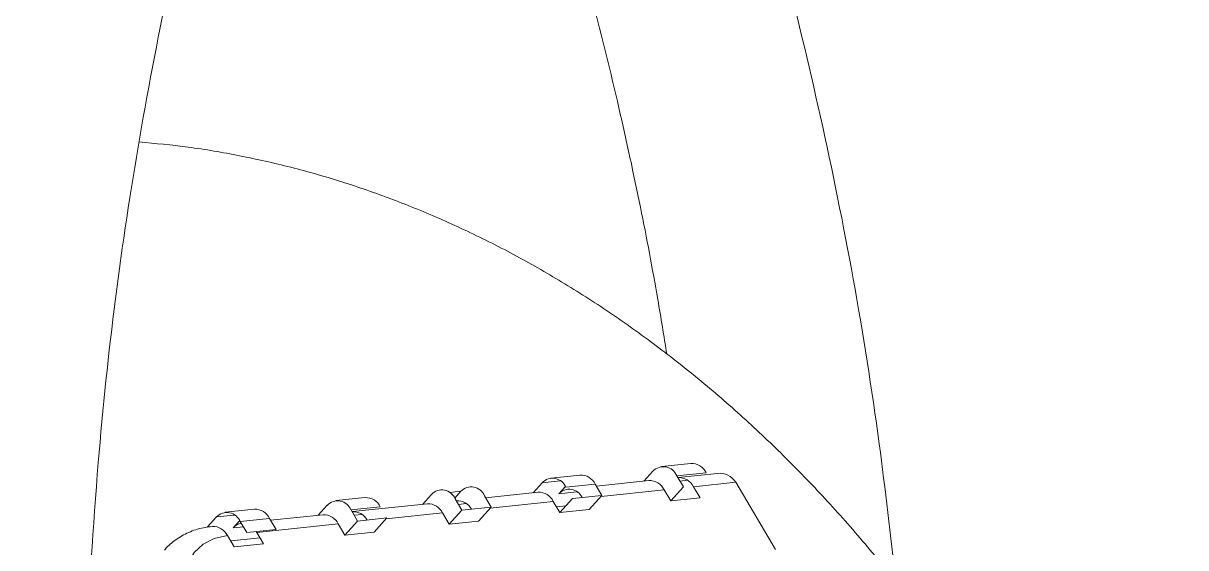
# Model space of a CAD drawing. Header units: millimetres. Extents: x -696 to 165, y -344 to 645.
# Drawn here: x -586.4 to -462.4, y 25.9 to 81.8 of the extents above; entities that cross this region are included whole.
import ezdxf

# ---------------------------------------------------------------- set-up
doc = ezdxf.new("R2010")
doc.units = ezdxf.units.MM

msp = doc.modelspace()

# ---------------------------------------------------------------- linework, layer by layer
at = {"color": 7, "linetype": 'Continuous', "lineweight": 15}
for p, q in [((-515.17, 34.88), (-518.29, 34.55)), ((-526.98, 33.64), (-530.11, 33.31)), ((-520.17, 32.99), (-519.21, 34.05)), ((-512.33, 33.81), (-516.52, 33.37)), ((-528.55, 32.42), (-529.25, 31.64)), ((-519.65, 33.05), (-525.25, 32.46)), ((-510.39, 32.86), (-514.9, 32.39)), ((-549.91, 31.23), (-553.04, 30.91)), ((-543.8, 30.51), (-542.84, 31.57)), ((-539.71, 31.9), (-540.36, 31.18)), ((-531.46, 31.81), (-537.06, 31.22)), ((-526.01, 29.96), (-524.65, 31.46)), ((-518.03, 32.06), (-517.32, 30.87)), ((-561.72, 29.99), (-564.85, 29.67)), ((-554.92, 29.35), (-553.96, 30.41)), ((-543.27, 30.57), (-551.26, 29.73)), ((-540.95, 28.39), (-539.59, 29.89)), ((-537.82, 28.72), (-536.47, 30.22)), ((-529.5, 30.25), (-528.48, 30.36)), ((-529.14, 29.63), (-526.01, 29.96)), ((-560.11, 29.01), (-563.24, 28.68)), ((-554.39, 29.4), (-559.99, 28.81)), ((-552.07, 27.23), (-550.71, 28.73)), ((-541.66, 29.59), (-540.95, 28.39)), ((-540.95, 28.39), (-537.82, 28.72)), ((-552.78, 28.42), (-561.46, 27.51)), ((-552.78, 28.42), (-552.07, 27.23)), ((-552.07, 27.23), (-548.94, 27.55)), ((-564.25, 26.61), (-561.12, 26.93))]:
    msp.add_line(p, q, dxfattribs=at)
at = {"color": 144, "linetype": 'Continuous', "lineweight": 0}
for p, q in [((-513.55, 33.89), (-516.68, 33.57)), ((-516.68, 33.57), (-515.97, 32.37)), ((-531.98, 31.75), (-531.03, 32.81)), ((-525.36, 32.66), (-528.49, 32.33)), ((-524.65, 31.46), (-525.36, 32.66)), ((-517.32, 30.87), (-515.97, 32.37)), ((-514.19, 31.2), (-514.9, 32.39)), ((-506.13, 25.7), (-510.39, 32.86)), ((-540.91, 31.78), (-539.71, 31.9)), ((-540.3, 31.09), (-539.59, 29.89)), ((-536.47, 30.22), (-537.18, 31.42)), ((-529.14, 29.63), (-527.78, 31.13)), ((-527.78, 31.13), (-524.65, 31.46)), ((-517.32, 30.87), (-514.19, 31.2)), ((-548.3, 30.25), (-551.42, 29.92)), ((-551.42, 29.92), (-550.71, 28.73)), ((-539.59, 29.89), (-536.47, 30.22)), ((-529.84, 30.82), (-529.14, 29.63)), ((-565.77, 29.17), (-566.76, 28.08)), ((-563.29, 28.78), (-564, 27.99)), ((-563.24, 28.68), (-562.53, 27.49)), ((-559.4, 27.82), (-560.11, 29.01)), ((-550.71, 28.73), (-547.59, 29.06)), ((-548.94, 27.55), (-547.59, 29.06)), ((-562.53, 27.49), (-559.4, 27.82)), ((-561.46, 27.51), (-561.52, 27.6)), ((-560.75, 26.31), (-561.46, 27.51)), ((-564.59, 27.18), (-563.88, 25.99)), ((-563.88, 25.99), (-560.75, 26.31))]:
    msp.add_line(p, q, dxfattribs=at)
at = {"color": 8, "linetype": 'Continuous', "lineweight": 15}
for p, q in [((-531.03, 32.81), (-529.1, 33.02)), ((-516.34, 32.99), (-515.51, 33.08)), ((-529.25, 31.64), (-527.33, 31.84)), ((-518.03, 32.06), (-524.75, 31.36)), ((-539.96, 30.51), (-539.14, 30.6)), ((-529.84, 30.82), (-536.56, 30.12)), ((-565.77, 29.17), (-563.85, 29.37)), ((-551.08, 29.35), (-550.26, 29.43)), ((-541.66, 29.59), (-547.68, 28.95)), ((-564, 27.99), (-562.9, 28.11))]:
    msp.add_line(p, q, dxfattribs=at)
at = {"color": 8, "linetype": 'Continuous', "lineweight": 15, "flags": 128}
msp.add_lwpolyline([(-564.59, 27.18), (-566.01, 26.87), (-567.2, 26.27), (-568.14, 25.39), (-568.79, 24.27), (-569.13, 22.93), (-569.16, 21.42), (-568.86, 19.78), (-568.26, 18.06), (-567.83, 17.17)], dxfattribs=at)
at = {"color": 144, "linetype": 'Continuous', "lineweight": 0}
for centre, radius, start, end in [((-515.11, 33.16), 1.72, 25.3539, 91.981), ((-538.6, 30.85), 1.53, 21.7535, 136.5515), ((-529.91, 31.76), 1.53, 21.7535, 136.5515), ((-516.45, 31.66), 1.71, 25.2402, 93.6132), ((-549.85, 29.51), 1.72, 25.3539, 91.981), ((-541.73, 30.52), 1.53, 21.7535, 136.5515), ((-531.4, 30.09), 1.72, 25.3539, 91.981), ((-561.66, 28.27), 1.72, 25.3539, 91.981), ((-564.66, 28.11), 1.53, 21.7535, 136.5515), ((-551.19, 28.04), 1.69, 28.0241, 93.8153), ((-566.15, 26.44), 1.72, 25.3524, 92.0027), ((-562.9, 27.05), 1.45, 98.8711, 139.5188)]:
    msp.add_arc(centre, radius, start, end, dxfattribs=at)
at = {"color": 7, "linetype": 'Continuous', "lineweight": 15}
for centre, radius, start, end in [((-526.92, 31.92), 1.72, 25.3539, 91.981), ((-518.1, 33), 1.53, 21.7535, 136.5515), ((-512.09, 31.84), 1.99, 31.1151, 96.8863), ((-519.59, 31.33), 1.72, 25.3539, 91.981), ((-528.15, 30.6), 1.52, 24.8611, 136.8968), ((-552.85, 29.35), 1.53, 21.7535, 136.5515), ((-543.21, 28.85), 1.72, 25.3539, 91.981), ((-540.07, 29.21), 1.69, 28.0241, 93.8153), ((-554.33, 27.68), 1.72, 25.3539, 91.981)]:
    msp.add_arc(centre, radius, start, end, dxfattribs=at)
for points, knots in [([(-532.51, 109.14), (-531.3, 104.85), (-528.94, 96.57), (-525.68, 84.48), (-522.86, 73.14), (-520.57, 62.52), (-518.9, 53.74), (-518.05, 48.48), (-517.73, 46.53)], [0, 0, 0, 0, 0.21033, 0.406397, 0.588234, 0.756013, 0.909801, 1, 1, 1, 1]), ([(-493.33, 22.28), (-493.88, 27.19), (-495.1, 38.04), (-497.74, 54.61), (-501.24, 71.92), (-505.37, 88.93), (-508.31, 100.18), (-509.79, 105.8)], [0, 0, 0, 0, 0.17085, 0.377937, 0.584926, 0.792267, 1, 1, 1, 1]), ([(-579.75, 14.43), (-579.35, 21.28), (-578.6, 33.99), (-576.68, 52.45), (-574.07, 69.72), (-570.82, 86.36), (-568.48, 97.25), (-567.35, 102.51)], [0, 0, 0, 0, 0.22958, 0.4259982, 0.6217078, 0.8172539, 1, 1, 1, 1]), ([(-489.73, 17.57), (-489.73, 17.58), (-491.01, 19.41), (-493.73, 22.85), (-497.88, 27.87), (-502.21, 32.62), (-506.7, 37.14), (-511.34, 41.39), (-516.11, 45.37), (-521.01, 49.07), (-526.03, 52.48), (-531.14, 55.6), (-536.35, 58.41), (-541.64, 60.91), (-546.98, 63.1), (-552.38, 64.97), (-557.82, 66.53), (-563.29, 67.76), (-568.69, 68.68), (-572.28, 69.02), (-574.02, 69.19)], [0, 0, 0, 0, 0.000435, 0.060736, 0.120996, 0.18119, 0.241293, 0.301276, 0.361108, 0.420758, 0.480193, 0.539386, 0.598311, 0.656947, 0.715281, 0.773308, 0.831031, 0.888462, 0.945621, 1, 1, 1, 1]), ([(-605.86, 66.34), (-606.94, 66.04), (-609.76, 65.26), (-614.28, 63.72), (-619.4, 61.68), (-624.42, 59.33), (-629.34, 56.69), (-634.15, 53.75), (-638.85, 50.53), (-643.42, 47.02), (-647.86, 43.23), (-652.15, 39.17), (-656.29, 34.85), (-660.26, 30.28), (-664.06, 25.45), (-667.68, 20.39), (-671.11, 15.11), (-674.34, 9.61), (-677.37, 3.91), (-680.18, -1.98), (-682.78, -8.04), (-685.16, -14.27), (-687.32, -20.65), (-689.24, -27.16), (-690.93, -33.79), (-692.39, -40.53), (-693.61, -47.36), (-694.59, -54.27), (-695.33, -61.25), (-695.83, -68.28), (-696.09, -75.35), (-696.11, -82.45), (-695.89, -89.55), (-695.43, -96.66), (-694.73, -103.75), (-693.79, -110.81), (-692.62, -117.83), (-691.21, -124.79), (-689.57, -131.69), (-687.7, -138.5), (-685.6, -145.22), (-683.28, -151.82), (-680.74, -158.31), (-677.99, -164.67), (-675.02, -170.87), (-671.85, -176.92), (-668.48, -182.79), (-664.9, -188.48), (-661.14, -193.98), (-657.2, -199.26), (-653.08, -204.32), (-648.79, -209.14), (-644.34, -213.72), (-639.74, -218.04), (-635, -222.1), (-630.14, -225.88), (-625.15, -229.37), (-620.06, -232.56), (-614.88, -235.46), (-609.61, -238.04), (-604.28, -240.32), (-598.89, -242.27), (-593.46, -243.91), (-588, -245.23), (-582.52, -246.23), (-577.04, -246.91), (-571.55, -247.27), (-566.09, -247.31), (-560.65, -247.04), (-555.24, -246.44), (-549.88, -245.54), (-544.57, -244.33), (-539.33, -242.8), (-534.16, -240.98), (-529.07, -238.85), (-524.08, -236.42), (-519.18, -233.7), (-514.4, -230.68), (-509.73, -227.38), (-505.2, -223.8), (-500.8, -219.94), (-496.55, -215.81), (-492.45, -211.42), (-488.53, -206.78), (-484.77, -201.89), (-481.21, -196.77), (-477.83, -191.42), (-474.65, -185.87), (-471.68, -180.12), (-468.92, -174.18), (-466.38, -168.07), (-464.06, -161.8), (-461.97, -155.39), (-460.11, -148.84), (-458.48, -142.18), (-457.08, -135.42), (-455.93, -128.56), (-455.01, -121.63), (-454.33, -114.64), (-453.9, -107.59), (-453.7, -100.52), (-453.75, -93.42), (-454.03, -86.31), (-454.56, -79.21), (-455.32, -72.12), (-456.33, -65.07), (-457.34, -59.23), (-458.09, -55.76), (-458.34, -54.61)], [0, 0, 0, 0, 0.005568, 0.014664, 0.023775, 0.032915, 0.042089, 0.051302, 0.060558, 0.069859, 0.079206, 0.088599, 0.098037, 0.107516, 0.117035, 0.126588, 0.136171, 0.14578, 0.155411, 0.165058, 0.174718, 0.184388, 0.194064, 0.203744, 0.213426, 0.223109, 0.23279, 0.242469, 0.252147, 0.261823, 0.271497, 0.281169, 0.290841, 0.300512, 0.310183, 0.319856, 0.32953, 0.339206, 0.348885, 0.358568, 0.368254, 0.377945, 0.387641, 0.397342, 0.407048, 0.416757, 0.42647, 0.436185, 0.445899, 0.45561, 0.465315, 0.475011, 0.484693, 0.494358, 0.503999, 0.513613, 0.523193, 0.532735, 0.542235, 0.55169, 0.561096, 0.570453, 0.579761, 0.589021, 0.598236, 0.607411, 0.616551, 0.625662, 0.634752, 0.643828, 0.652898, 0.661968, 0.671047, 0.680142, 0.68926, 0.698408, 0.707592, 0.716817, 0.726084, 0.735398, 0.744757, 0.754163, 0.763612, 0.773102, 0.78263, 0.792192, 0.801783, 0.811398, 0.821033, 0.830684, 0.840347, 0.850019, 0.859697, 0.869378, 0.87906, 0.888742, 0.898423, 0.908102, 0.917779, 0.927454, 0.937128, 0.9468, 0.956471, 0.966142, 0.975814, 0.985487, 0.995161, 1, 1, 1, 1]), ([(-566.21, 28.16), (-566.53, 28.12), (-567.41, 28), (-568.76, 27.57), (-570.12, 26.77), (-570.97, 26.09), (-571.28, 25.65), (-571.3, 25.62)], [0, 0, 0, 0, 0.1623049, 0.4446045, 0.7183005, 0.9810009, 1, 1, 1, 1])]:
    msp.add_open_spline(points, degree=3, knots=knots, dxfattribs=at)

doc.saveas('drawing.dxf')
